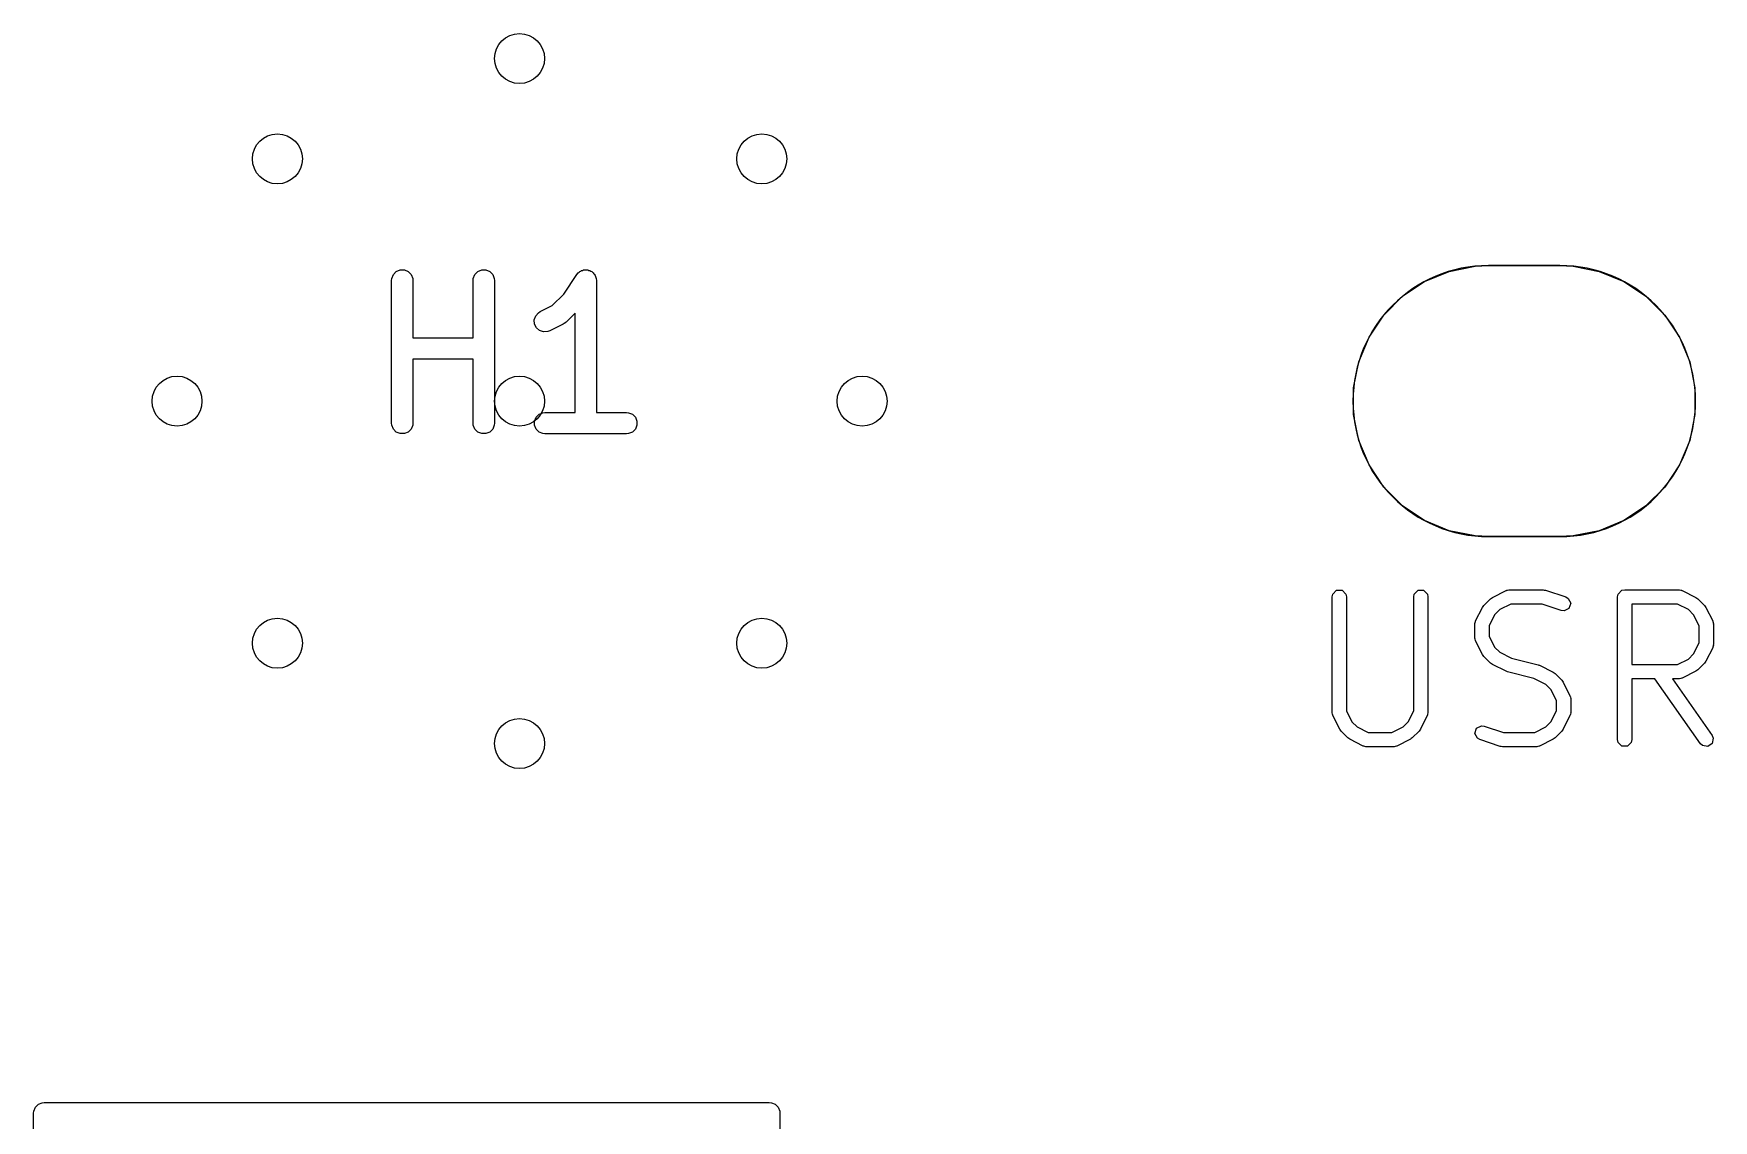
# Model space of a CAD drawing. Extents: x 0.22 to 2.57, y 0.23 to 2.1.
# Drawn here: x 0.2659 to 0.7293, y 1.8016 to 2.1014 of the extents above; entities that cross this region are included whole.
import ezdxf

# ---------------------------------------------------------------- set-up
doc = ezdxf.new("R2010")
doc.units = 0
doc.header["$MEASUREMENT"] = 0
doc.layers.add('BLACK', color=7, linetype='CONTINUOUS')

msp = doc.modelspace()

# ---------------------------------------------------------------- linework, layer by layer
at = {"layer": 'BLACK', "linetype": 'CONTINUOUS'}
for p, q in [((0.36475, 2.03385), (0.36519, 2.03492)), ((0.36519, 2.03492), (0.366, 2.03573)), ((0.366, 2.03573), (0.36707, 2.03617)), ((0.36707, 2.03617), (0.36822, 2.03617)), ((0.36822, 2.03617), (0.36928, 2.03573)), ((0.36928, 2.03573), (0.3701, 2.03492)), ((0.3701, 2.03492), (0.37054, 2.03385)), ((0.38724, 2.03385), (0.38768, 2.03492)), ((0.38768, 2.03492), (0.3885, 2.03573)), ((0.3885, 2.03573), (0.38956, 2.03617)), ((0.38956, 2.03617), (0.39071, 2.03617)), ((0.39071, 2.03617), (0.39178, 2.03573)), ((0.39178, 2.03573), (0.39259, 2.03492)), ((0.39259, 2.03492), (0.39303, 2.03385)), ((0.41222, 2.02953), (0.4158, 2.03491)), ((0.4158, 2.03491), (0.41581, 2.03492)), ((0.4158, 2.03491), (0.4158, 2.03491)), ((0.41581, 2.03492), (0.41617, 2.03536)), ((0.41581, 2.03492), (0.41581, 2.03492)), ((0.41617, 2.03536), (0.41641, 2.03552)), ((0.41641, 2.03552), (0.41662, 2.03573)), ((0.41662, 2.03573), (0.41689, 2.03584)), ((0.41689, 2.03584), (0.41713, 2.036)), ((0.41713, 2.036), (0.41741, 2.03606)), ((0.41741, 2.03606), (0.41768, 2.03617)), ((0.41768, 2.03617), (0.41797, 2.03617)), ((0.41797, 2.03617), (0.41826, 2.03623)), ((0.41826, 2.03623), (0.41854, 2.03617)), ((0.41854, 2.03617), (0.41884, 2.03617)), ((0.41884, 2.03617), (0.4191, 2.03606)), ((0.4191, 2.03606), (0.41939, 2.036)), ((0.41939, 2.036), (0.41963, 2.03584)), ((0.41963, 2.03584), (0.4199, 2.03573)), ((0.4199, 2.03573), (0.42011, 2.03553)), ((0.42011, 2.03553), (0.42035, 2.03536)), ((0.42035, 2.03536), (0.42051, 2.03512)), ((0.42051, 2.03512), (0.42072, 2.03492)), ((0.42072, 2.03492), (0.42083, 2.03465)), ((0.42083, 2.03465), (0.42099, 2.03441)), ((0.42099, 2.03441), (0.42104, 2.03412)), ((0.64969, 2.03299), (0.65647, 2.03579)), ((0.65647, 2.03579), (0.66366, 2.03722)), ((0.66366, 2.03722), (0.66732, 2.0374)), ((0.66732, 2.0374), (0.68701, 2.0374)), ((0.68701, 2.0374), (0.66732, 2.0374)), ((0.68701, 2.0374), (0.69067, 2.03722)), ((0.69067, 2.03722), (0.69786, 2.03579)), ((0.69786, 2.03579), (0.70464, 2.03299)), ((0.36469, 2.03327), (0.36475, 2.03385)), ((0.36469, 1.9939), (0.36469, 2.03327)), ((0.37054, 2.03385), (0.37059, 2.03327)), ((0.37059, 2.03327), (0.37059, 2.01748)), ((0.38719, 2.03327), (0.38724, 2.03385)), ((0.38719, 2.01748), (0.38719, 2.03327)), ((0.39303, 2.03385), (0.39309, 2.03327)), ((0.39309, 2.03327), (0.39309, 1.9939)), ((0.42104, 2.03412), (0.42116, 2.03385)), ((0.42116, 2.03385), (0.42121, 2.03328)), ((0.42121, 2.03328), (0.42121, 2.03328)), ((0.42121, 2.03328), (0.42121, 2.03328)), ((0.42121, 2.03328), (0.42121, 2.03327)), ((0.42121, 2.03327), (0.42121, 1.99686)), ((0.6436, 2.02891), (0.64969, 2.03299)), ((0.70464, 2.03299), (0.71074, 2.02891)), ((0.40569, 2.02467), (0.40901, 2.02633)), ((0.40901, 2.02633), (0.41222, 2.02953)), ((0.63841, 2.02373), (0.6436, 2.02891)), ((0.71074, 2.02891), (0.71592, 2.02373)), ((0.40408, 2.0224), (0.40445, 2.02349)), ((0.40416, 2.02125), (0.40408, 2.0224)), ((0.40468, 2.02022), (0.40416, 2.02125)), ((0.40445, 2.02349), (0.4052, 2.02436)), ((0.4052, 2.02436), (0.40569, 2.02467)), ((0.41208, 2.02126), (0.40833, 2.01939)), ((0.41233, 2.02142), (0.41208, 2.02126)), ((0.4124, 2.02145), (0.41233, 2.02142)), ((0.41248, 2.02151), (0.4124, 2.02145)), ((0.41257, 2.02157), (0.41248, 2.02151)), ((0.41262, 2.02163), (0.41257, 2.02157)), ((0.41285, 2.02181), (0.41262, 2.02163)), ((0.41531, 2.02427), (0.41285, 2.02181)), ((0.41531, 1.99686), (0.41531, 2.02427)), ((0.63434, 2.01763), (0.63841, 2.02373)), ((0.71592, 2.02373), (0.71999, 2.01763)), ((0.37059, 2.01748), (0.38719, 2.01748)), ((0.40555, 2.01946), (0.40468, 2.02022)), ((0.40664, 2.0191), (0.40555, 2.01946)), ((0.40779, 2.01918), (0.40664, 2.0191)), ((0.40833, 2.01939), (0.40779, 2.01918)), ((0.63153, 2.01086), (0.63434, 2.01763)), ((0.71999, 2.01763), (0.7228, 2.01086)), ((0.38719, 2.01157), (0.37059, 2.01157)), ((0.37059, 2.01157), (0.37059, 1.9939)), ((0.38719, 1.9939), (0.38719, 2.01157)), ((0.6301, 2.00367), (0.63153, 2.01086)), ((0.7228, 2.01086), (0.72423, 2.00367)), ((0.6301, 1.99633), (0.6301, 2.00367)), ((0.72423, 2.00367), (0.72423, 1.99633)), ((0.36475, 1.99333), (0.36469, 1.9939)), ((0.36519, 1.99226), (0.36475, 1.99333)), ((0.37054, 1.99333), (0.3701, 1.99226)), ((0.37059, 1.9939), (0.37054, 1.99333)), ((0.38724, 1.99333), (0.38719, 1.9939)), ((0.38768, 1.99226), (0.38724, 1.99333)), ((0.39303, 1.99333), (0.39259, 1.99226)), ((0.39309, 1.9939), (0.39303, 1.99333)), ((0.40412, 1.99448), (0.40456, 1.99555)), ((0.40412, 1.99333), (0.40412, 1.99448)), ((0.40456, 1.99226), (0.40412, 1.99333)), ((0.40456, 1.99555), (0.40537, 1.99636)), ((0.40537, 1.99636), (0.40644, 1.9968)), ((0.40644, 1.9968), (0.40701, 1.99686)), ((0.40701, 1.99686), (0.41531, 1.99686)), ((0.42121, 1.99686), (0.42951, 1.99686)), ((0.42951, 1.99686), (0.43008, 1.9968)), ((0.43008, 1.9968), (0.43115, 1.99636)), ((0.43115, 1.99636), (0.43196, 1.99555)), ((0.43196, 1.99555), (0.4324, 1.99448)), ((0.4324, 1.99333), (0.43196, 1.99226)), ((0.4324, 1.99448), (0.4324, 1.99333)), ((0.63153, 1.98914), (0.6301, 1.99633)), ((0.72423, 1.99633), (0.7228, 1.98914)), ((0.366, 1.99145), (0.36519, 1.99226)), ((0.36707, 1.99101), (0.366, 1.99145)), ((0.36822, 1.99101), (0.36707, 1.99101)), ((0.36928, 1.99145), (0.36822, 1.99101)), ((0.3701, 1.99226), (0.36928, 1.99145)), ((0.3885, 1.99145), (0.38768, 1.99226)), ((0.38956, 1.99101), (0.3885, 1.99145)), ((0.39071, 1.99101), (0.38956, 1.99101)), ((0.39178, 1.99145), (0.39071, 1.99101)), ((0.39259, 1.99226), (0.39178, 1.99145)), ((0.40537, 1.99145), (0.40456, 1.99226)), ((0.40644, 1.99101), (0.40537, 1.99145)), ((0.40701, 1.99095), (0.40644, 1.99101)), ((0.42951, 1.99095), (0.40701, 1.99095)), ((0.43008, 1.99101), (0.42951, 1.99095)), ((0.43115, 1.99145), (0.43008, 1.99101)), ((0.43196, 1.99226), (0.43115, 1.99145)), ((0.63434, 1.98237), (0.63153, 1.98914)), ((0.7228, 1.98914), (0.71999, 1.98237)), ((0.63841, 1.97627), (0.63434, 1.98237)), ((0.71999, 1.98237), (0.71592, 1.97627)), ((0.6436, 1.97109), (0.63841, 1.97627)), ((0.71592, 1.97627), (0.71074, 1.97109)), ((0.64969, 1.96701), (0.6436, 1.97109)), ((0.71074, 1.97109), (0.70464, 1.96701)), ((0.65647, 1.96421), (0.64969, 1.96701)), ((0.70464, 1.96701), (0.69786, 1.96421)), ((0.66366, 1.96278), (0.65647, 1.96421)), ((0.66732, 1.9626), (0.66366, 1.96278)), ((0.68701, 1.9626), (0.66732, 1.9626)), ((0.66732, 1.9626), (0.68701, 1.9626)), ((0.69067, 1.96278), (0.68701, 1.9626)), ((0.69786, 1.96421), (0.69067, 1.96278)), ((0.62417, 1.94597), (0.62432, 1.94672)), ((0.62432, 1.94672), (0.62538, 1.94779)), ((0.62538, 1.94779), (0.62689, 1.94779)), ((0.62689, 1.94779), (0.62796, 1.94672)), ((0.62796, 1.94672), (0.62811, 1.94597)), ((0.64667, 1.94597), (0.64682, 1.94672)), ((0.64682, 1.94672), (0.64788, 1.94779)), ((0.64788, 1.94779), (0.64939, 1.94779)), ((0.64939, 1.94779), (0.65045, 1.94672)), ((0.65045, 1.94672), (0.6506, 1.94597)), ((0.66838, 1.94585), (0.67213, 1.94773)), ((0.67213, 1.94773), (0.67222, 1.94775)), ((0.67222, 1.94775), (0.67225, 1.94779)), ((0.67225, 1.94779), (0.67256, 1.94785)), ((0.67256, 1.94785), (0.67287, 1.94793)), ((0.67287, 1.94793), (0.67291, 1.94792)), ((0.67291, 1.94792), (0.67301, 1.94794)), ((0.67301, 1.94794), (0.68238, 1.94794)), ((0.68238, 1.94794), (0.68269, 1.94787)), ((0.68269, 1.94787), (0.683, 1.94784)), ((0.683, 1.94784), (0.68863, 1.94596)), ((0.70291, 1.94597), (0.70306, 1.94672)), ((0.70306, 1.94672), (0.70412, 1.94779)), ((0.70412, 1.94779), (0.70488, 1.94794)), ((0.70488, 1.94794), (0.71988, 1.94794)), ((0.71988, 1.94794), (0.71997, 1.94792)), ((0.71997, 1.94792), (0.72001, 1.94793)), ((0.72001, 1.94793), (0.72032, 1.94785)), ((0.72032, 1.94785), (0.72063, 1.94779)), ((0.72063, 1.94779), (0.72066, 1.94775)), ((0.72066, 1.94775), (0.72076, 1.94773)), ((0.72076, 1.94773), (0.72451, 1.94585)), ((0.62417, 1.9141), (0.62417, 1.94597)), ((0.62811, 1.94597), (0.62811, 1.91456)), ((0.64667, 1.91456), (0.64667, 1.94597)), ((0.6506, 1.94597), (0.6506, 1.9141)), ((0.66375, 1.93935), (0.66562, 1.9431)), ((0.66562, 1.9431), (0.66581, 1.94335)), ((0.66581, 1.94335), (0.66599, 1.94361)), ((0.66599, 1.94361), (0.66786, 1.94548)), ((0.66786, 1.94548), (0.66813, 1.94566)), ((0.66813, 1.94566), (0.66838, 1.94585)), ((0.67042, 1.94248), (0.669, 1.94105)), ((0.67347, 1.944), (0.67042, 1.94248)), ((0.68206, 1.944), (0.67347, 1.944)), ((0.68738, 1.94223), (0.68206, 1.944)), ((0.68814, 1.94213), (0.68738, 1.94223)), ((0.68949, 1.9428), (0.68814, 1.94213)), ((0.68863, 1.94596), (0.68929, 1.94558)), ((0.68929, 1.94558), (0.68997, 1.94423)), ((0.68997, 1.94423), (0.68949, 1.9428)), ((0.70291, 1.9066), (0.70291, 1.94597)), ((0.71941, 1.944), (0.70685, 1.944)), ((0.70685, 1.944), (0.70685, 1.92731)), ((0.72246, 1.94248), (0.71941, 1.944)), ((0.72388, 1.94105), (0.72246, 1.94248)), ((0.72451, 1.94585), (0.72475, 1.94566)), ((0.72475, 1.94566), (0.72502, 1.94548)), ((0.72502, 1.94548), (0.72689, 1.94361)), ((0.72689, 1.94361), (0.72707, 1.94335)), ((0.72707, 1.94335), (0.72726, 1.9431)), ((0.72726, 1.9431), (0.72914, 1.93935)), ((0.66354, 1.93861), (0.66363, 1.93891)), ((0.66356, 1.93857), (0.66354, 1.93861)), ((0.66354, 1.93847), (0.66356, 1.93857)), ((0.66354, 1.93472), (0.66354, 1.93847)), ((0.66363, 1.93891), (0.66369, 1.93922)), ((0.66369, 1.93922), (0.66372, 1.93925)), ((0.66372, 1.93925), (0.66375, 1.93935)), ((0.669, 1.94105), (0.66748, 1.938)), ((0.66748, 1.938), (0.66748, 1.93518)), ((0.72541, 1.938), (0.72388, 1.94105)), ((0.72541, 1.93331), (0.72541, 1.938)), ((0.72914, 1.93935), (0.72916, 1.93925)), ((0.72916, 1.93925), (0.72919, 1.93922)), ((0.72919, 1.93922), (0.72925, 1.93891)), ((0.72925, 1.93891), (0.72934, 1.93861)), ((0.72934, 1.93861), (0.72932, 1.93857)), ((0.72932, 1.93857), (0.72934, 1.93847)), ((0.72934, 1.93847), (0.72934, 1.93284)), ((0.66356, 1.93462), (0.66354, 1.93472)), ((0.66354, 1.93458), (0.66356, 1.93462)), ((0.66363, 1.93428), (0.66354, 1.93458)), ((0.66369, 1.93397), (0.66363, 1.93428)), ((0.66372, 1.93393), (0.66369, 1.93397)), ((0.66375, 1.93384), (0.66372, 1.93393)), ((0.66562, 1.93009), (0.66375, 1.93384)), ((0.66748, 1.93518), (0.669, 1.93214)), ((0.72388, 1.93026), (0.72541, 1.93331)), ((0.72925, 1.9324), (0.72919, 1.93209)), ((0.72934, 1.9327), (0.72925, 1.9324)), ((0.72934, 1.93284), (0.72932, 1.93275)), ((0.72932, 1.93275), (0.72934, 1.9327)), ((0.66581, 1.92984), (0.66562, 1.93009)), ((0.66599, 1.92958), (0.66581, 1.92984)), ((0.66786, 1.9277), (0.66599, 1.92958)), ((0.669, 1.93214), (0.67042, 1.93071)), ((0.67042, 1.93071), (0.67369, 1.92908)), ((0.67369, 1.92908), (0.68098, 1.92726)), ((0.71941, 1.92731), (0.72246, 1.92884)), ((0.72246, 1.92884), (0.72388, 1.93026)), ((0.72707, 1.92797), (0.72689, 1.9277)), ((0.72726, 1.92821), (0.72707, 1.92797)), ((0.72914, 1.93196), (0.72726, 1.92821)), ((0.72916, 1.93206), (0.72914, 1.93196)), ((0.72919, 1.93209), (0.72916, 1.93206)), ((0.66813, 1.92753), (0.66786, 1.9277)), ((0.66838, 1.92733), (0.66813, 1.92753)), ((0.67213, 1.92546), (0.66838, 1.92733)), ((0.67233, 1.9254), (0.67213, 1.92546)), ((0.67253, 1.92531), (0.67233, 1.9254)), ((0.67982, 1.92349), (0.67253, 1.92531)), ((0.68309, 1.92185), (0.67982, 1.92349)), ((0.68098, 1.92726), (0.68118, 1.92716)), ((0.68118, 1.92716), (0.68139, 1.92711)), ((0.68139, 1.92711), (0.68514, 1.92523)), ((0.68514, 1.92523), (0.68538, 1.92504)), ((0.68538, 1.92504), (0.68565, 1.92486)), ((0.68565, 1.92486), (0.68752, 1.92299)), ((0.70685, 1.92731), (0.71941, 1.92731)), ((0.71323, 1.92338), (0.70685, 1.92338)), ((0.70685, 1.92338), (0.70685, 1.9066)), ((0.72576, 1.90547), (0.71323, 1.92338)), ((0.71988, 1.92338), (0.71803, 1.92338)), ((0.71803, 1.92338), (0.72899, 1.90773)), ((0.71997, 1.9234), (0.71988, 1.92338)), ((0.72001, 1.92338), (0.71997, 1.9234)), ((0.72032, 1.92347), (0.72001, 1.92338)), ((0.72063, 1.92353), (0.72032, 1.92347)), ((0.72066, 1.92356), (0.72063, 1.92353)), ((0.72076, 1.92358), (0.72066, 1.92356)), ((0.72451, 1.92546), (0.72076, 1.92358)), ((0.72475, 1.92565), (0.72451, 1.92546)), ((0.72502, 1.92583), (0.72475, 1.92565)), ((0.72689, 1.9277), (0.72502, 1.92583)), ((0.68451, 1.92043), (0.68309, 1.92185)), ((0.68604, 1.91738), (0.68451, 1.92043)), ((0.68752, 1.92299), (0.6877, 1.92273)), ((0.6877, 1.92273), (0.68789, 1.92248)), ((0.68789, 1.92248), (0.68977, 1.91873)), ((0.68977, 1.91873), (0.68979, 1.91863)), ((0.68979, 1.91863), (0.68982, 1.9186)), ((0.68982, 1.9186), (0.68988, 1.91829)), ((0.62419, 1.914), (0.62417, 1.9141)), ((0.62417, 1.91396), (0.62419, 1.914)), ((0.62426, 1.91365), (0.62417, 1.91396)), ((0.62811, 1.91456), (0.62963, 1.91151)), ((0.64514, 1.91151), (0.64667, 1.91456)), ((0.6506, 1.91396), (0.65051, 1.91365)), ((0.6506, 1.9141), (0.65058, 1.914)), ((0.65058, 1.914), (0.6506, 1.91396)), ((0.68451, 1.91151), (0.68604, 1.91456)), ((0.68604, 1.91456), (0.68604, 1.91738)), ((0.68988, 1.91829), (0.68997, 1.91799)), ((0.68997, 1.91396), (0.68988, 1.91365)), ((0.68997, 1.91799), (0.68995, 1.91794)), ((0.68995, 1.91794), (0.68997, 1.91785)), ((0.68997, 1.9141), (0.68995, 1.914)), ((0.68995, 1.914), (0.68997, 1.91396)), ((0.68997, 1.91785), (0.68997, 1.9141)), ((0.62432, 1.91334), (0.62426, 1.91365)), ((0.62435, 1.91331), (0.62432, 1.91334)), ((0.62438, 1.91322), (0.62435, 1.91331)), ((0.62625, 1.90947), (0.62438, 1.91322)), ((0.62644, 1.90922), (0.62625, 1.90947)), ((0.62662, 1.90896), (0.62644, 1.90922)), ((0.62963, 1.91151), (0.63105, 1.91009)), ((0.63105, 1.91009), (0.6341, 1.90857)), ((0.64067, 1.90857), (0.64372, 1.91009)), ((0.64372, 1.91009), (0.64514, 1.91151)), ((0.64833, 1.90922), (0.64815, 1.90896)), ((0.64852, 1.90947), (0.64833, 1.90922)), ((0.65039, 1.91322), (0.64852, 1.90947)), ((0.65042, 1.91331), (0.65039, 1.91322)), ((0.65045, 1.91334), (0.65042, 1.91331)), ((0.65051, 1.91365), (0.65045, 1.91334)), ((0.66354, 1.90833), (0.66402, 1.90976)), ((0.66402, 1.90976), (0.66537, 1.91044)), ((0.66537, 1.91044), (0.66613, 1.91034)), ((0.66613, 1.91034), (0.67145, 1.90857)), ((0.68004, 1.90857), (0.68309, 1.91009)), ((0.68309, 1.91009), (0.68451, 1.91151)), ((0.6877, 1.90922), (0.68752, 1.90896)), ((0.68789, 1.90947), (0.6877, 1.90922)), ((0.68977, 1.91322), (0.68789, 1.90947)), ((0.68979, 1.91331), (0.68977, 1.91322)), ((0.68982, 1.91334), (0.68979, 1.91331)), ((0.68988, 1.91365), (0.68982, 1.91334)), ((0.62849, 1.90708), (0.62662, 1.90896)), ((0.62876, 1.90691), (0.62849, 1.90708)), ((0.62901, 1.90671), (0.62876, 1.90691)), ((0.63276, 1.90484), (0.62901, 1.90671)), ((0.63285, 1.90481), (0.63276, 1.90484)), ((0.63288, 1.90478), (0.63285, 1.90481)), ((0.63319, 1.90472), (0.63288, 1.90478)), ((0.6335, 1.90463), (0.63319, 1.90472)), ((0.63354, 1.90465), (0.6335, 1.90463)), ((0.63364, 1.90463), (0.63354, 1.90465)), ((0.64114, 1.90463), (0.63364, 1.90463)), ((0.6341, 1.90857), (0.64067, 1.90857)), ((0.64123, 1.90465), (0.64114, 1.90463)), ((0.64127, 1.90463), (0.64123, 1.90465)), ((0.64158, 1.90472), (0.64127, 1.90463)), ((0.64189, 1.90478), (0.64158, 1.90472)), ((0.64192, 1.90481), (0.64189, 1.90478)), ((0.64202, 1.90484), (0.64192, 1.90481)), ((0.64577, 1.90671), (0.64202, 1.90484)), ((0.64601, 1.90691), (0.64577, 1.90671)), ((0.64628, 1.90708), (0.64601, 1.90691)), ((0.64815, 1.90896), (0.64628, 1.90708)), ((0.66422, 1.90699), (0.66354, 1.90833)), ((0.66488, 1.9066), (0.66422, 1.90699)), ((0.67051, 1.90473), (0.66488, 1.9066)), ((0.67082, 1.90469), (0.67051, 1.90473)), ((0.67113, 1.90463), (0.67082, 1.90469)), ((0.68051, 1.90463), (0.67113, 1.90463)), ((0.67145, 1.90857), (0.68004, 1.90857)), ((0.6806, 1.90465), (0.68051, 1.90463)), ((0.68064, 1.90463), (0.6806, 1.90465)), ((0.68095, 1.90472), (0.68064, 1.90463)), ((0.68126, 1.90478), (0.68095, 1.90472)), ((0.68129, 1.90481), (0.68126, 1.90478)), ((0.68139, 1.90484), (0.68129, 1.90481)), ((0.68514, 1.90671), (0.68139, 1.90484)), ((0.68538, 1.90691), (0.68514, 1.90671)), ((0.68565, 1.90708), (0.68538, 1.90691)), ((0.68752, 1.90896), (0.68565, 1.90708)), ((0.70306, 1.90584), (0.70291, 1.9066)), ((0.70412, 1.90478), (0.70306, 1.90584)), ((0.70563, 1.90478), (0.70412, 1.90478)), ((0.7067, 1.90584), (0.70563, 1.90478)), ((0.70685, 1.9066), (0.7067, 1.90584)), ((0.72632, 1.90494), (0.72576, 1.90547)), ((0.7278, 1.90468), (0.72632, 1.90494)), ((0.72903, 1.90554), (0.7278, 1.90468)), ((0.72899, 1.90773), (0.7293, 1.90702)), ((0.7293, 1.90702), (0.72903, 1.90554)), ((0.26594, 1.80354), (0.266, 1.80412)), ((0.26594, 0.60354), (0.26594, 1.80354)), ((0.266, 1.80412), (0.26644, 1.80518)), ((0.26644, 1.80518), (0.26726, 1.806)), ((0.26726, 1.806), (0.26832, 1.80644)), ((0.26832, 1.80644), (0.2689, 1.8065)), ((0.2689, 1.8065), (0.4689, 1.8065)), ((0.4689, 1.8065), (0.46947, 1.80644)), ((0.46947, 1.80644), (0.47054, 1.806)), ((0.47054, 1.806), (0.47135, 1.80518)), ((0.47135, 1.80518), (0.47179, 1.80412)), ((0.47179, 1.80412), (0.47185, 1.80354)), ((0.47185, 1.80354), (0.47185, 0.60354))]:
    msp.add_line(p, q, dxfattribs=at)
at = {"layer": 'BLACK'}
for centre in [(0.4, 2.09449), (0.4, 2.09449), (0.33319, 2.06681), (0.33319, 2.06681), (0.46681, 2.06681), (0.46681, 2.06681), (0.30551, 2), (0.30551, 2), (0.4, 2), (0.4, 2), (0.49449, 2), (0.49449, 2), (0.33319, 1.93319), (0.33319, 1.93319), (0.46681, 1.93319), (0.46681, 1.93319), (0.4, 1.90551), (0.4, 1.90551)]:
    msp.add_circle(centre, 0.00689, dxfattribs=at)
for centre, start, end in [((0.66732, 2), 90, 270), ((0.68701, 2), -90, 90)]:
    msp.add_arc(centre, 0.0374, start, end, dxfattribs=at)

doc.saveas('drawing.dxf')
